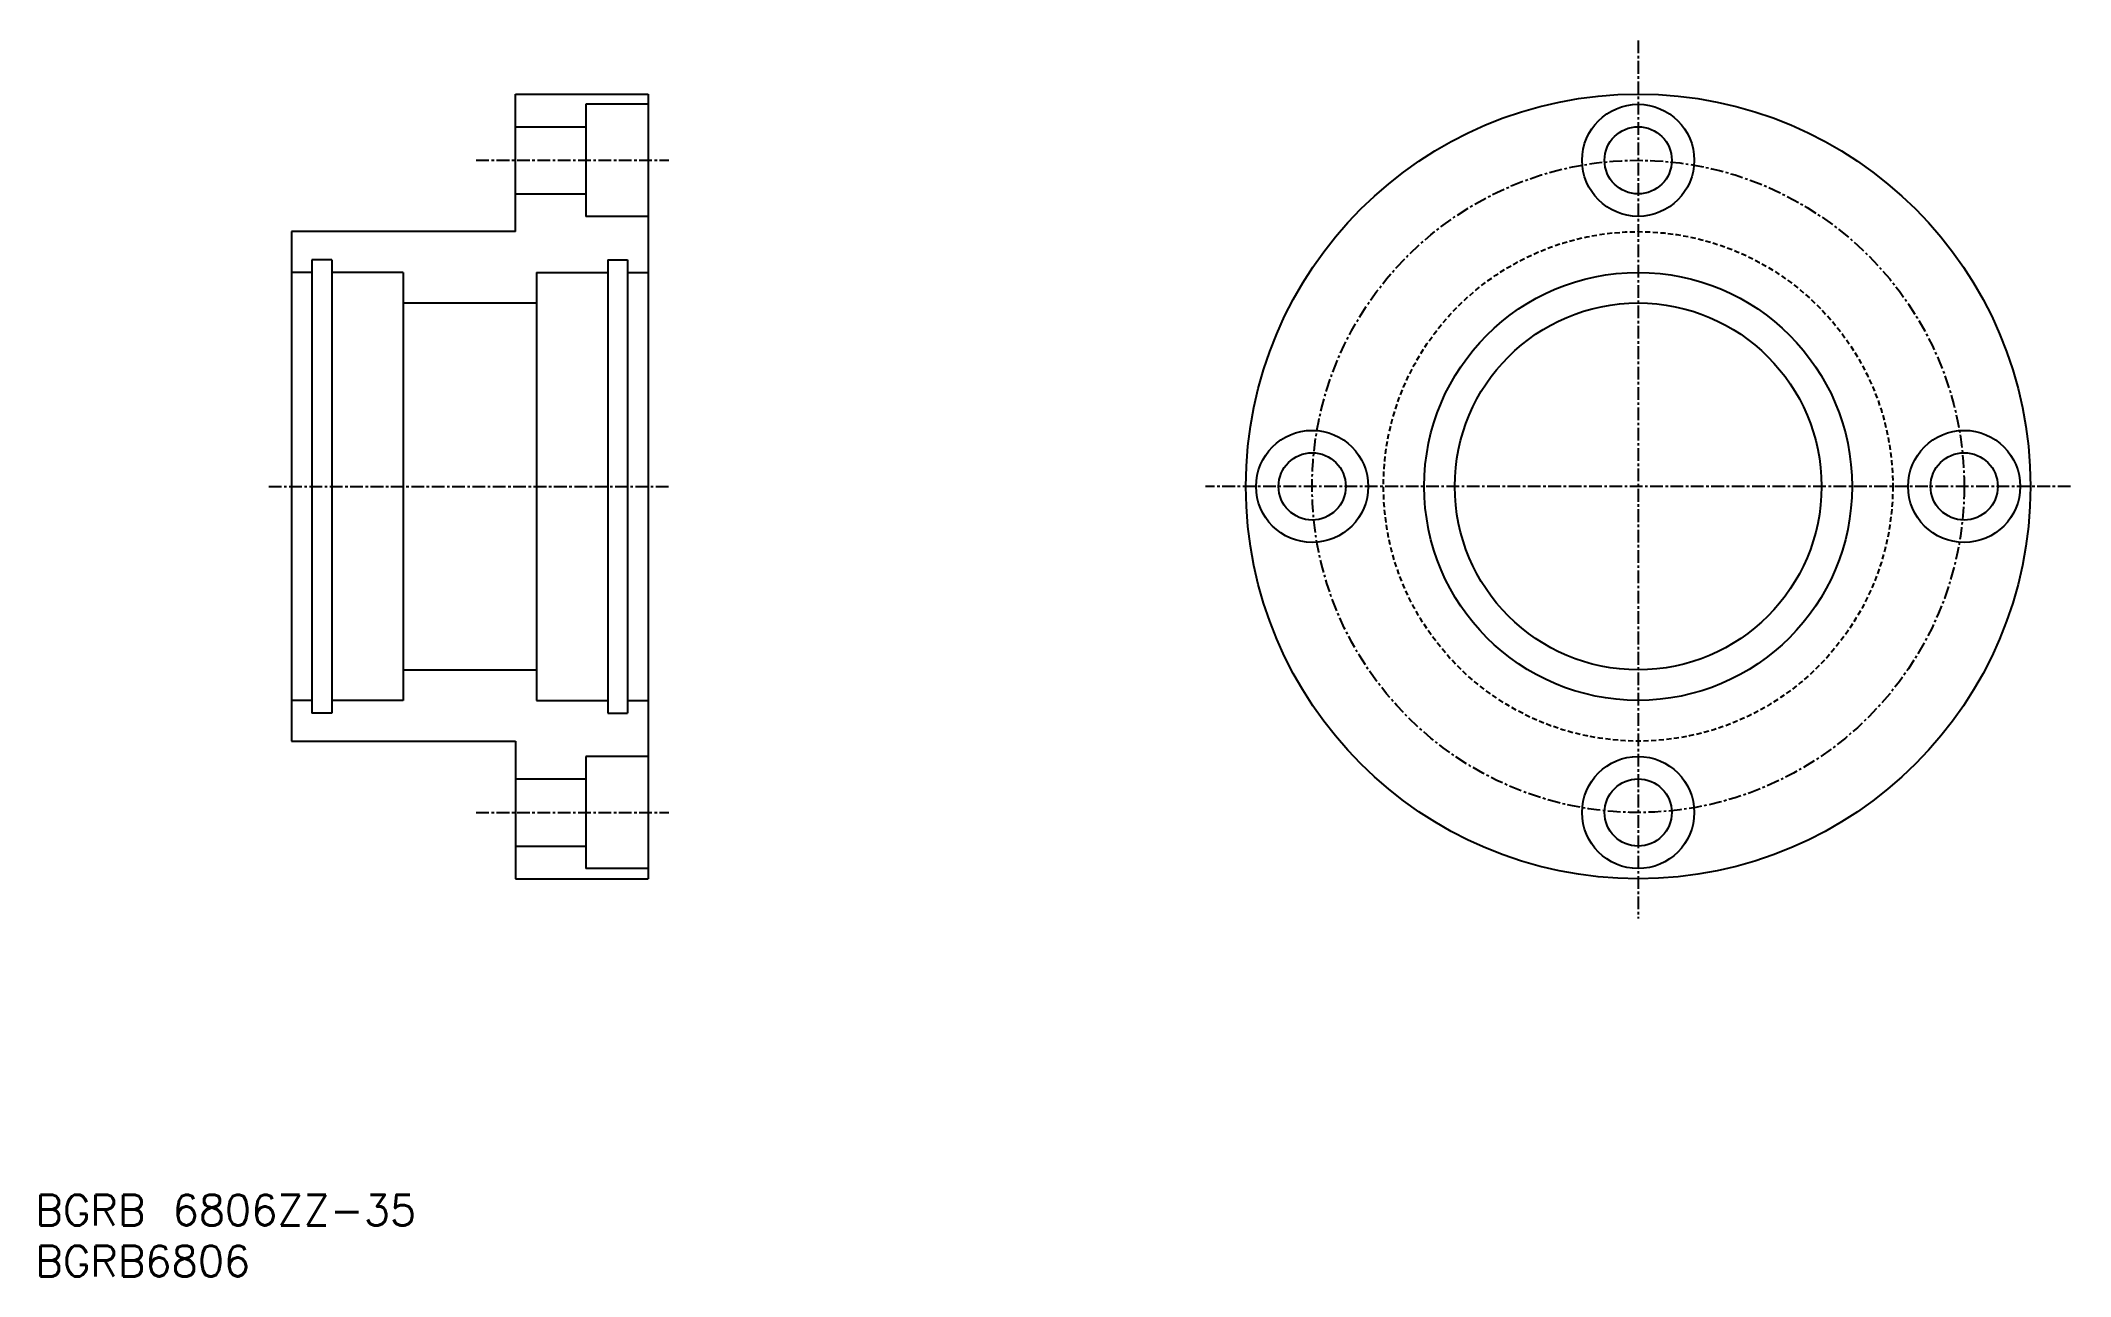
# Model space of a CAD drawing. Extents: x 45 to 245, y 37 to 159.
import ezdxf
from ezdxf.enums import TextEntityAlignment as Align

# ---------------------------------------------------------------- set-up
doc = ezdxf.new("R2010")
doc.units = 0
doc.linetypes.add('CENTER', pattern=[2, 1.25, -0.25, 0.25, -0.25])
doc.linetypes.add('DASHED', pattern=[0.75, 0.5, -0.25])
doc.layers.get('0').update_dxf_attribs({"linetype": 'CONTINUOUS'})
doc.layers.add('CENTER', color=1, linetype='CENTER')
doc.styles.get("Standard").update_dxf_attribs({"font": 'txt.shx', "bigfont": 'extfont.shx'})

msp = doc.modelspace()

# ---------------------------------------------------------------- linework, layer by layer
at = {"color": 7, "linetype": 'CONTINUOUS'}
for p, q in [((91.92, 153.32), (104.92, 153.32)), ((91.92, 139.82), (91.92, 153.32)), ((98.82, 152.32), (98.82, 141.32)), ((104.92, 152.32), (98.82, 152.32)), ((104.92, 153.32), (104.92, 76.32)), ((91.92, 150.12), (98.82, 150.12)), ((91.92, 143.52), (98.82, 143.52)), ((91.92, 139.82), (69.92, 139.82)), ((69.92, 139.82), (69.92, 89.82)), ((104.92, 141.32), (98.82, 141.32)), ((71.92, 135.82), (69.92, 135.82)), ((71.92, 137.07), (71.92, 92.57)), ((73.87, 137.07), (71.92, 137.07)), ((73.87, 137.07), (73.87, 92.57)), ((80.87, 135.82), (73.87, 135.82)), ((80.87, 135.82), (80.87, 93.82)), ((93.97, 135.82), (93.97, 93.82)), ((93.97, 135.82), (100.97, 135.82)), ((100.97, 137.07), (102.92, 137.07)), ((100.97, 137.07), (100.97, 92.57)), ((102.92, 137.07), (102.92, 92.57)), ((102.92, 135.82), (104.92, 135.82)), ((80.87, 132.82), (93.97, 132.82)), ((80.87, 96.82), (93.97, 96.82)), ((71.92, 93.82), (69.92, 93.82)), ((80.87, 93.82), (73.87, 93.82)), ((93.97, 93.82), (100.97, 93.82)), ((102.92, 93.82), (104.92, 93.82)), ((73.87, 92.57), (71.92, 92.57)), ((100.97, 92.57), (102.92, 92.57)), ((69.92, 89.82), (91.92, 89.82)), ((91.92, 89.82), (91.92, 76.32)), ((98.82, 88.32), (98.82, 77.32)), ((104.92, 88.32), (98.82, 88.32)), ((91.92, 86.12), (98.82, 86.12)), ((91.92, 79.52), (98.82, 79.52)), ((91.92, 76.32), (104.92, 76.32)), ((104.92, 77.32), (98.82, 77.32))]:
    msp.add_line(p, q, dxfattribs=at)
for centre, radius in [((202.11, 114.82), 38.5), ((202.11, 146.82), 5.5), ((202.11, 146.82), 3.3), ((202.11, 114.82), 21), ((202.11, 114.82), 18), ((170.11, 114.82), 5.5), ((234.11, 114.82), 5.5), ((170.11, 114.82), 3.3), ((234.11, 114.82), 3.3), ((202.11, 82.82), 5.5), ((202.11, 82.82), 3.3)]:
    msp.add_circle(centre, radius, dxfattribs=at)
at = {"color": 3, "linetype": 'DASHED'}
msp.add_circle((202.11, 114.82), 25, dxfattribs=at)
at = {"layer": 'CENTER', "color": 1, "linetype": 'CENTER'}
for p, q in [((202.11, 158.57), (202.11, 72.43)), ((88.06, 146.82), (106.95, 146.82)), ((67.69, 114.82), (107.15, 114.82)), ((244.54, 114.82), (159.63, 114.82)), ((88.06, 82.82), (106.95, 82.82))]:
    msp.add_line(p, q, dxfattribs=at)
msp.add_circle((202.11, 114.82), 32, dxfattribs=at)

# ---------------------------------------------------------------- texts
at = {"color": 7, "linetype": 'CONTINUOUS'}
for s, p in [('BGRB 6806ZZ-35', (44.78, 43.8)), ('BGRB6806', (44.78, 38.8))]:
    msp.add_text(s, height=3, dxfattribs=at).set_placement(p, align=Align.MIDDLE_LEFT)

doc.saveas('drawing.dxf')
